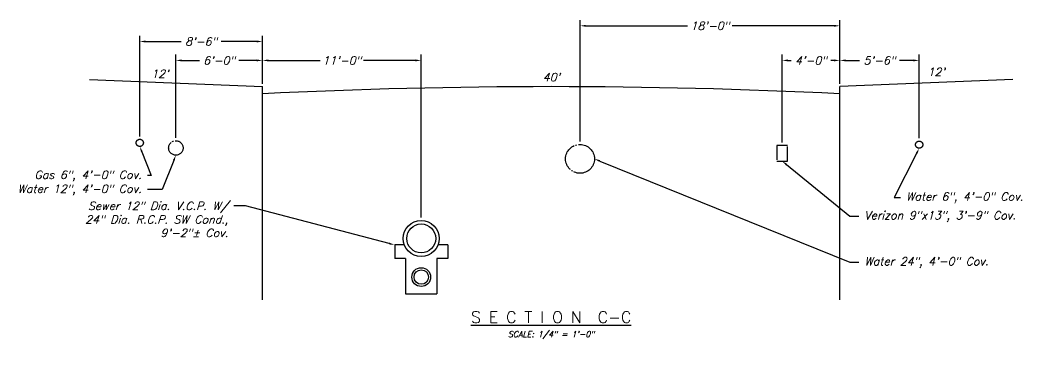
# Model space of a CAD drawing. Header units: feet. Extents: x 2726195 to 2731460, y 295075 to 297838.
# Drawn here: x 2727796.7 to 2727866.1, y 296759.6 to 296783.2 of the extents above; entities that cross this region are included whole.
import ezdxf
from ezdxf import colors
from ezdxf.entities.mleader import LeaderData, LeaderLine
from ezdxf.enums import TextEntityAlignment as Align
from ezdxf.math import Vec2, Vec3

# ---------------------------------------------------------------- set-up
doc = ezdxf.new("R2010")
doc.units = ezdxf.units.FT
doc.header["$MEASUREMENT"] = 0
for name, pattern in [('PWD-NGAS', [2.35, 2, -0.05, 0.1, -0.05, 0.1, -0.05]), ('PWD-SSWR', [3.3, 1.5, -0.15, 1.5, -0.15]), ('PWD-TELE', [1.5, 1, -0.05, 0.1, -0.05, 0.1, -0.05, 0.1, -0.05]), ('PWD-WATR', [2.2, 2, -0.05, 0.1, -0.05])]:
    doc.linetypes.add(name, pattern=pattern)
doc.layers.get('Defpoints').update_dxf_attribs({"color": 8})
for name, color, linetype in [('C-ANNO-SECTION-TXT', 1, 'Continuous'), ('C-EX-MISC', 7, 'Continuous'), ('EX-CURBLINE', 4, 'Continuous'), ('EX-TEXT-GAS', 51, 'Continuous'), ('EX-TEXT-SEWER', 70, 'Continuous'), ('EX-TEXT-VERIZON', 30, 'Continuous'), ('EX-TEXT-WATER', 151, 'Continuous'), ('EX-UTIL-GAS', 51, 'PWD-NGAS'), ('EX-UTIL-SEWER', 70, 'PWD-SSWR'), ('EX-UTIL-VERIZON', 30, 'PWD-TELE'), ('EX-UTIL-WATER', 151, 'PWD-WATR'), ('PROF-TEXT', 7, 'Continuous')]:
    doc.layers.add(name, color=color, linetype=linetype)
doc.styles.add('60', font='simplex.shx', dxfattribs={"oblique": 15, "height": 0.6})
doc.styles.add('EX-100', font='simplex.shx', dxfattribs={"oblique": 15, "height": 0.1})
doc.styles.add('q140', font='simplex.shx', dxfattribs={"oblique": 15, "height": 0.56})
doc.dimstyles.new('quarter scale', dxfattribs={"dimscale": 4, "dimtxt": 0.14, "dimasz": 0.1, "dimexe": 0.1, "dimexo": 0.05, "dimgap": 0.05, "dimtad": 1, "dimtih": 1, "dimtoh": 1, "dimdec": 0, "dimlfac": 12, "dimzin": 3, "dimdsep": 46, "dimlunit": 3, "dimtxsty": 'q140', "dimcen": 0.05, "dimadec": 0, "dimazin": 0, "dimtfac": 1, "dimtdec": 0, "dimtofl": 0, "dimtmove": 0, "dimatfit": 3, "dimfxl": 1, "dimtolj": 1, "dimtzin": 0, "dimarcsym": 0})

# ---------------------------------------------------------------- blocks, each defined once
blk = doc.blocks.new('*D378')
at = {"layer": 'C-EX-MISC', "color": 0, "lineweight": -2, "transparency": 16777216}
for p, q in [((2727807.447, 296775.026), (2727807.447, 296780.793)), ((2727813.447, 296778.775), (2727813.447, 296780.793))]:
    blk.add_line(p, q, dxfattribs=at)
at = {"layer": 'C-EX-MISC', "lineweight": -2, "transparency": 16777216}
for p, q in [((2727807.847, 296780.393), (2727809.078, 296780.393)), ((2727813.047, 296780.393), (2727811.815, 296780.393))]:
    blk.add_line(p, q, dxfattribs=at)
at = {"layer": 'C-EX-MISC', "transparency": 16777216}
for points in [[(2727807.847, 296780.459), (2727807.847, 296780.326), (2727807.447, 296780.393)], [(2727813.047, 296780.459), (2727813.047, 296780.326), (2727813.447, 296780.393)]]:
    blk.add_solid(points, dxfattribs=at)
at = {"layer": 'Defpoints', "color": 0, "transparency": 16777216}
for p in [(2727813.447, 296780.393), (2727813.447, 296778.575), (2727807.447, 296774.826)]:
    blk.add_point(p, dxfattribs=at)
at = {"layer": 'C-EX-MISC', "transparency": 16777216, "insert": (2727810.447, 296780.393), "char_height": 0.56, "attachment_point": 5, "style": 'q140'}
blk.add_mtext('\\A1;6\'-0"', dxfattribs=at)
blk = doc.blocks.new('*D379')
at = {"layer": 'C-EX-MISC', "color": 0, "lineweight": -2, "transparency": 16777216}
for p, q in [((2727853.447, 296778.775), (2727853.447, 296780.793)), ((2727858.947, 296775.005), (2727858.947, 296780.793))]:
    blk.add_line(p, q, dxfattribs=at)
at = {"layer": 'C-EX-MISC', "lineweight": -2, "transparency": 16777216}
for p, q in [((2727853.847, 296780.393), (2727854.819, 296780.393)), ((2727858.547, 296780.393), (2727857.575, 296780.393))]:
    blk.add_line(p, q, dxfattribs=at)
at = {"layer": 'C-EX-MISC', "transparency": 16777216}
for points in [[(2727853.847, 296780.459), (2727853.847, 296780.326), (2727853.447, 296780.393)], [(2727858.547, 296780.459), (2727858.547, 296780.326), (2727858.947, 296780.393)]]:
    blk.add_solid(points, dxfattribs=at)
at = {"layer": 'Defpoints', "color": 0, "transparency": 16777216}
for p in [(2727853.447, 296780.393), (2727853.447, 296778.575), (2727858.947, 296774.805)]:
    blk.add_point(p, dxfattribs=at)
at = {"layer": 'C-EX-MISC', "transparency": 16777216, "insert": (2727856.197, 296780.393), "char_height": 0.56, "attachment_point": 5, "style": 'q140'}
blk.add_mtext('\\A1;5\'-6"', dxfattribs=at)
blk = doc.blocks.new('*D380')
at = {"layer": 'C-EX-MISC', "color": 0, "lineweight": -2, "transparency": 16777216}
for p, q in [((2727849.447, 296774.705), (2727849.447, 296780.793)), ((2727853.447, 296778.775), (2727853.447, 296780.793))]:
    blk.add_line(p, q, dxfattribs=at)
at = {"layer": 'C-EX-MISC', "lineweight": -2, "transparency": 16777216}
for p, q in [((2727849.847, 296780.393), (2727850.079, 296780.393)), ((2727853.047, 296780.393), (2727852.814, 296780.393))]:
    blk.add_line(p, q, dxfattribs=at)
at = {"layer": 'C-EX-MISC', "transparency": 16777216}
for points in [[(2727849.847, 296780.459), (2727849.847, 296780.326), (2727849.447, 296780.393)], [(2727853.047, 296780.459), (2727853.047, 296780.326), (2727853.447, 296780.393)]]:
    blk.add_solid(points, dxfattribs=at)
at = {"layer": 'Defpoints', "color": 0, "transparency": 16777216}
for p in [(2727853.447, 296780.393), (2727853.447, 296778.575), (2727849.447, 296774.505)]:
    blk.add_point(p, dxfattribs=at)
at = {"layer": 'C-EX-MISC', "transparency": 16777216, "insert": (2727851.447, 296780.393), "char_height": 0.56, "attachment_point": 5, "style": 'q140'}
blk.add_mtext('\\A1;4\'-0"', dxfattribs=at)
blk = doc.blocks.new('A$C3FA11E3D')
at = {"layer": 'EX-UTIL-SEWER', "linetype": 'Continuous', "ltscale": 0.5}
for points in [[(-1.166, -0.45), (-1.84, -0.45)], [(-1.84, -0.45), (-1.84, -1.4)], [(1.84, -0.45), (1.166, -0.45)], [(1.84, -0.45), (1.84, -1.4)], [(-1.09, -1.4), (-1.84, -1.4)], [(-1.09, -1.4), (-1.09, -3.83)], [(1.09, -1.4), (1.09, -3.83)], [(1.84, -1.4), (1.09, -1.4)], [(-1.09, -3.83), (1.09, -3.83)]]:
    blk.add_lwpolyline(points, dxfattribs=at)
for centre, radius in [((0, 0), 1.25), ((0, 0), 1), ((0, -2.68), 0.65), ((0, -2.68), 0.5)]:
    blk.add_circle(centre, radius, dxfattribs=at)
blk = doc.blocks.new('*D392')
at = {"layer": 'C-EX-MISC', "color": 0, "lineweight": -2, "transparency": 16777216}
for p, q in [((2727835.447, 296774.77), (2727835.447, 296783.192)), ((2727853.447, 296778.775), (2727853.447, 296783.192))]:
    blk.add_line(p, q, dxfattribs=at)
at = {"layer": 'C-EX-MISC', "lineweight": -2, "transparency": 16777216}
for p, q in [((2727835.847, 296782.792), (2727842.902, 296782.792)), ((2727853.047, 296782.792), (2727845.992, 296782.792))]:
    blk.add_line(p, q, dxfattribs=at)
at = {"layer": 'C-EX-MISC', "transparency": 16777216}
for points in [[(2727835.847, 296782.859), (2727835.847, 296782.726), (2727835.447, 296782.792)], [(2727853.047, 296782.859), (2727853.047, 296782.726), (2727853.447, 296782.792)]]:
    blk.add_solid(points, dxfattribs=at)
at = {"layer": 'Defpoints', "color": 0, "transparency": 16777216}
for p in [(2727853.447, 296782.792), (2727853.447, 296778.575), (2727835.447, 296774.57)]:
    blk.add_point(p, dxfattribs=at)
at = {"layer": 'C-EX-MISC', "transparency": 16777216, "insert": (2727844.447, 296782.792), "char_height": 0.56, "attachment_point": 5, "style": 'q140'}
blk.add_mtext('\\A1;18\'-0"', dxfattribs=at)
blk = doc.blocks.new('*D393')
at = {"layer": 'C-EX-MISC', "color": 0, "lineweight": -2, "transparency": 16777216}
for p, q in [((2727804.947, 296775.13), (2727804.947, 296782.105)), ((2727813.447, 296778.775), (2727813.447, 296782.105))]:
    blk.add_line(p, q, dxfattribs=at)
at = {"layer": 'C-EX-MISC', "lineweight": -2, "transparency": 16777216}
for p, q in [((2727805.347, 296781.705), (2727807.819, 296781.705)), ((2727813.047, 296781.705), (2727810.575, 296781.705))]:
    blk.add_line(p, q, dxfattribs=at)
at = {"layer": 'C-EX-MISC', "transparency": 16777216}
for points in [[(2727805.347, 296781.772), (2727805.347, 296781.638), (2727804.947, 296781.705)], [(2727813.047, 296781.772), (2727813.047, 296781.638), (2727813.447, 296781.705)]]:
    blk.add_solid(points, dxfattribs=at)
at = {"layer": 'Defpoints', "color": 0, "transparency": 16777216}
for p in [(2727813.447, 296781.705), (2727813.447, 296778.575), (2727804.947, 296774.93)]:
    blk.add_point(p, dxfattribs=at)
at = {"layer": 'C-EX-MISC', "transparency": 16777216, "insert": (2727809.197, 296781.705), "char_height": 0.56, "attachment_point": 5, "style": 'q140'}
blk.add_mtext('\\A1;8\'-6"', dxfattribs=at)
blk = doc.blocks.new('*D394')
at = {"layer": 'C-EX-MISC', "color": 0, "lineweight": -2, "transparency": 16777216}
for p, q in [((2727813.447, 296778.775), (2727813.447, 296780.793)), ((2727824.447, 296769.507), (2727824.447, 296780.793))]:
    blk.add_line(p, q, dxfattribs=at)
at = {"layer": 'C-EX-MISC', "lineweight": -2, "transparency": 16777216}
for p, q in [((2727813.847, 296780.393), (2727817.455, 296780.393)), ((2727824.047, 296780.393), (2727820.438, 296780.393))]:
    blk.add_line(p, q, dxfattribs=at)
at = {"layer": 'C-EX-MISC', "transparency": 16777216}
for points in [[(2727813.847, 296780.459), (2727813.847, 296780.326), (2727813.447, 296780.393)], [(2727824.047, 296780.459), (2727824.047, 296780.326), (2727824.447, 296780.393)]]:
    blk.add_solid(points, dxfattribs=at)
at = {"layer": 'Defpoints', "color": 0, "transparency": 16777216}
for p in [(2727813.447, 296780.393), (2727813.447, 296778.575), (2727824.447, 296769.307)]:
    blk.add_point(p, dxfattribs=at)
at = {"layer": 'C-EX-MISC', "transparency": 16777216, "insert": (2727818.947, 296780.393), "char_height": 0.56, "attachment_point": 5, "style": 'q140'}
blk.add_mtext('\\A1;11\'-0"', dxfattribs=at)

msp = doc.modelspace()

# ---------------------------------------------------------------- linework, layer by layer
at = {"layer": 'EX-CURBLINE'}
for points in [[(2727801.457, 296779.076), (2727813.447, 296778.575)], [(2727865.436, 296779.076), (2727853.447, 296778.575)], [(2727813.447, 296763.801), (2727813.447, 296778.575)], [(2727853.447, 296763.801), (2727853.447, 296778.575)]]:
    msp.add_lwpolyline(points, dxfattribs=at)
msp.add_arc((2727833.447, 296378.325), 400.25, 87.13581, 92.86419, dxfattribs=at)
at = {"layer": 'EX-UTIL-GAS'}
msp.add_circle((2727804.947, 296774.68), 0.25, dxfattribs=at)
at = {"layer": 'EX-UTIL-VERIZON'}
msp.add_lwpolyline([(2727849.822, 296773.422), (2727849.822, 296774.505), (2727849.072, 296774.505), (2727849.072, 296773.422)], close=True, dxfattribs=at)
at = {"layer": 'EX-UTIL-WATER'}
for centre, radius in [((2727807.447, 296774.326), 0.5), ((2727858.947, 296774.555), 0.25), ((2727835.447, 296773.57), 1)]:
    msp.add_circle(centre, radius, dxfattribs=at)

# ---------------------------------------------------------------- block references
at = {"layer": 'EX-UTIL-SEWER', "ltscale": 0.5}
msp.add_blockref('A$C3FA11E3D', (2727824.447, 296768.057), dxfattribs=at)

# ---------------------------------------------------------------- texts
at = {"layer": 'C-ANNO-SECTION-TXT', "style": 'q140'}
msp.add_text('%%US E C T I O N  C-C', height=0.8, rotation=359.98451, dxfattribs=at).set_placement((2727833.447, 296762.6), align=Align.MIDDLE_CENTER)
at = {"layer": 'C-ANNO-SECTION-TXT', "style": 'q140', "oblique": 15}
msp.add_text('SCALE: 1/4" = 1\'-0"', height=0.4, rotation=359.98451, dxfattribs=at).set_placement((2727833.447, 296761.422), align=Align.MIDDLE_CENTER)
at = {"layer": 'PROF-TEXT', "char_height": 0.56, "width": 1.55439, "attachment_point": 5, "style": '60'}
for s, insert in [("12'", (2727806.346, 296779.472)), ("12'", (2727860.127, 296779.599)), ("40'", (2727833.471, 296779.239))]:
    msp.add_mtext(s, dxfattribs=dict(at, insert=insert))

# ---------------------------------------------------------------- dimensions: what is measured, and where the dimension line sits
at = {"layer": 'C-EX-MISC'}
for base, p1, p2, picture, middle in [((2727853.447, 296782.792), (2727835.447, 296774.57), (2727853.447, 296778.575), '*D392', (2727844.447, 296782.792)), ((2727813.447, 296781.705), (2727804.947, 296774.93), (2727813.447, 296778.575), '*D393', (2727809.197, 296781.705)), ((2727813.447, 296780.393), (2727807.447, 296774.826), (2727813.447, 296778.575), '*D378', (2727810.447, 296780.393))]:
    dim = msp.add_linear_dim(base=base, p1=p1, p2=p2, dimstyle='quarter scale', override={"dimtad": 0, "dimclrd": 256, "dimclrt": 256}, dxfattribs=at)
    dim.commit()
    dim.dimension.update_dxf_attribs({"geometry": picture, "text_midpoint": middle, "dimtype": 160})
for base, p1, p2, picture, middle in [((2727813.447, 296780.393), (2727824.447, 296769.307), (2727813.447, 296778.575), '*D394', (2727818.947, 296780.393)), ((2727853.447, 296780.393), (2727849.447, 296774.505), (2727853.447, 296778.575), '*D380', (2727851.447, 296780.393)), ((2727853.447, 296780.393), (2727858.947, 296774.805), (2727853.447, 296778.575), '*D379', (2727856.197, 296780.393))]:
    dim = msp.add_linear_dim(base=base, p1=p1, p2=p2, dimstyle='quarter scale', override={"dimtad": 0, "dimclrd": 256, "dimclrt": 256}, dxfattribs=at)
    dim.commit()
    dim.dimension.update_dxf_attribs({"geometry": picture, "text_midpoint": middle})

# ---------------------------------------------------------------- leaders
at = {"layer": 'EX-TEXT-GAS'}
ml = msp.add_multileader_mtext('Standard', dxfattribs=at)
ml.set_content('Gas 6", 4\'-0" Cov.', color=256, style='EX-100')
ml.set_leader_properties(color=256, linetype='ByLayer', lineweight=-1)
ml.build(insert=Vec2(0, 0))
ml.multileader.update_dxf_attribs({"dogleg_length": 0.005, "arrow_head_size": 0.4, "scale": 20})
ctx = ml.context
ctx.base_point, ctx.scale, ctx.char_height, ctx.arrow_head_size, ctx.landing_gap_size, ctx.plane_origin = Vec3(2727796.539, 296772.417), 20, 0.56, 0.4, 0.4, Vec3(2727817.453, 296965.222)
ctx.text_align_type = 2
notes = []
notes.append((ctx, [(0, (1, 1, 0), (2727805.737, 296772.417), (-1, 0), 0.261, [(0, [(2727804.947, 296774.43)], 0, [])])]))
ctx.mtext.insert, ctx.mtext.rotation, ctx.mtext.alignment, ctx.mtext.flow_direction = Vec3(2727805.075, 296772.75), 0.620432, 3, 5
at = {"layer": 'EX-TEXT-SEWER'}
ml = msp.add_multileader_mtext('Standard', dxfattribs=at)
ml.set_content('{\\Fromans|c0;\\Q17;Sewer 12" Dia. V.C.P. W/\\P24" Dia. R.C.P. SW Cond.,\\P9\'-2"%%P Cov.}', color=256, style='EX-100')
ml.set_leader_properties(color=256, linetype='ByLayer', lineweight=-1)
ml.build(insert=Vec2(0, 0))
ml.multileader.update_dxf_attribs({"dogleg_length": 0.005, "arrow_head_size": 0.4, "scale": 20})
ctx = ml.context
ctx.base_point, ctx.scale, ctx.char_height, ctx.arrow_head_size, ctx.landing_gap_size, ctx.plane_origin = Vec3(2727799.347, 296770.307), 20, 0.56, 0.4, 0.4, Vec3(2727759.039, 296983.247)
ctx.text_align_type = 2
notes.append((ctx, [(0, (1, 1, 0), (2727812.268, 296770.307), (-1, 0), 0.795, [(0, [(2727822.607, 296767.607)], 0, [])])]))
ctx.mtext.insert, ctx.mtext.rotation, ctx.mtext.alignment, ctx.mtext.flow_direction = Vec3(2727811.073, 296770.587), 0.620432, 3, 5
at = {"layer": 'EX-TEXT-VERIZON'}
ml = msp.add_multileader_mtext('Standard', dxfattribs=at)
ml.set_content('Verizon 9"x13", 3\'-9" Cov.', color=256, style='EX-100')
ml.set_leader_properties(color=256, linetype='ByLayer', lineweight=-1)
ml.build(insert=Vec2(0, 0))
ml.multileader.update_dxf_attribs({"dogleg_length": 0.005, "arrow_head_size": 0.4, "scale": 20})
ctx = ml.context
ctx.base_point, ctx.scale, ctx.char_height, ctx.arrow_head_size, ctx.landing_gap_size, ctx.plane_origin = Vec3(2727854.756, 296769.605), 20, 0.56, 0.4, 0.4, Vec3(2727877.758, 296963.239)
notes.append((ctx, [(1, (1, 1, 0), (2727854.14, 296769.605), (1, 0), 0.617, [(0, [(2727849.447, 296773.422)], 0, [])])]))
ctx.mtext.insert, ctx.mtext.rotation, ctx.mtext.flow_direction = Vec3(2727855.156, 296769.938), 0.620432, 5
at = {"layer": 'EX-TEXT-WATER'}
ml = msp.add_multileader_mtext('Standard', dxfattribs=at)
ml.set_content('Water 6", 4\'-0" Cov.', color=256, style='EX-100')
ml.set_leader_properties(color=256, linetype='ByLayer', lineweight=-1)
ml.build(insert=Vec2(0, 0))
ml.multileader.update_dxf_attribs({"dogleg_length": 0.005, "arrow_head_size": 0.4, "scale": 20})
ctx = ml.context
ctx.base_point, ctx.scale, ctx.char_height, ctx.arrow_head_size, ctx.landing_gap_size, ctx.plane_origin = Vec3(2727857.643, 296770.903), 20, 0.56, 0.4, 0.4, Vec3(2727878.692, 296965.786)
notes.append((ctx, [(1, (1, 1, 0), (2727857.207, 296770.903), (1, 0), 0.437, [(0, [(2727858.947, 296774.305)], 0, [])])]))
ctx.mtext.insert, ctx.mtext.rotation, ctx.mtext.flow_direction = Vec3(2727858.043, 296771.236), 0.620432, 5
ml = msp.add_multileader_mtext('Standard', dxfattribs=at)
ml.set_content('Water 12", 4\'-0" Cov.', color=256, style='EX-100')
ml.set_leader_properties(color=256, linetype='ByLayer', lineweight=-1)
ml.build(insert=Vec2(0, 0))
ml.multileader.update_dxf_attribs({"dogleg_length": 0.005, "arrow_head_size": 0.4, "scale": 20})
ctx = ml.context
ctx.base_point, ctx.scale, ctx.char_height, ctx.arrow_head_size, ctx.landing_gap_size, ctx.plane_origin = Vec3(2727795.361, 296771.445), 20, 0.56, 0.4, 0.4, Vec3(2727818.063, 296964.786)
ctx.text_align_type = 2
notes.append((ctx, [(0, (1, 1, 0), (2727806.499, 296771.445), (-1, 0), 1.024, [(0, [(2727807.447, 296773.826)], 0, [])])]))
ctx.mtext.insert, ctx.mtext.rotation, ctx.mtext.alignment, ctx.mtext.flow_direction = Vec3(2727805.075, 296771.779), 0.620432, 3, 5
ml = msp.add_multileader_mtext('Standard', dxfattribs=at)
ml.set_content('Water 24", 4\'-0" Cov.', color=256, style='EX-100')
ml.set_leader_properties(color=256, linetype='ByLayer', lineweight=-1)
ml.build(insert=Vec2(0, 0))
ml.multileader.update_dxf_attribs({"dogleg_length": 0.005, "arrow_head_size": 0.4, "scale": 20})
ctx = ml.context
ctx.base_point, ctx.scale, ctx.char_height, ctx.arrow_head_size, ctx.landing_gap_size, ctx.plane_origin = Vec3(2727854.756, 296766.416), 20, 0.56, 0.4, 0.4, Vec3(2727878.692, 296963.786)
notes.append((ctx, [(1, (1, 1, 0), (2727854.14, 296766.416), (1, 0), 0.617, [(0, [(2727836.447, 296773.57)], 0, [])])]))
ctx.mtext.insert, ctx.mtext.rotation, ctx.mtext.flow_direction = Vec3(2727855.156, 296766.749), 0.620432, 5
for ctx, leaders in notes:
    for number, flags, end, landing, length, lines in leaders:
        leader = LeaderData()
        leader.index, (leader.has_last_leader_line, leader.has_dogleg_vector, leader.attachment_direction) = number, flags
        leader.last_leader_point, leader.dogleg_vector, leader.dogleg_length = Vec3(end), Vec3(landing), length
        for number, points, colour, breaks in lines:
            line = LeaderLine()
            line.index, line.vertices, line.color, line.breaks = number, Vec3.list(points), colors.encode_raw_color(colour), breaks
            leader.lines.append(line)
        ctx.leaders.append(leader)

doc.saveas('drawing.dxf')
